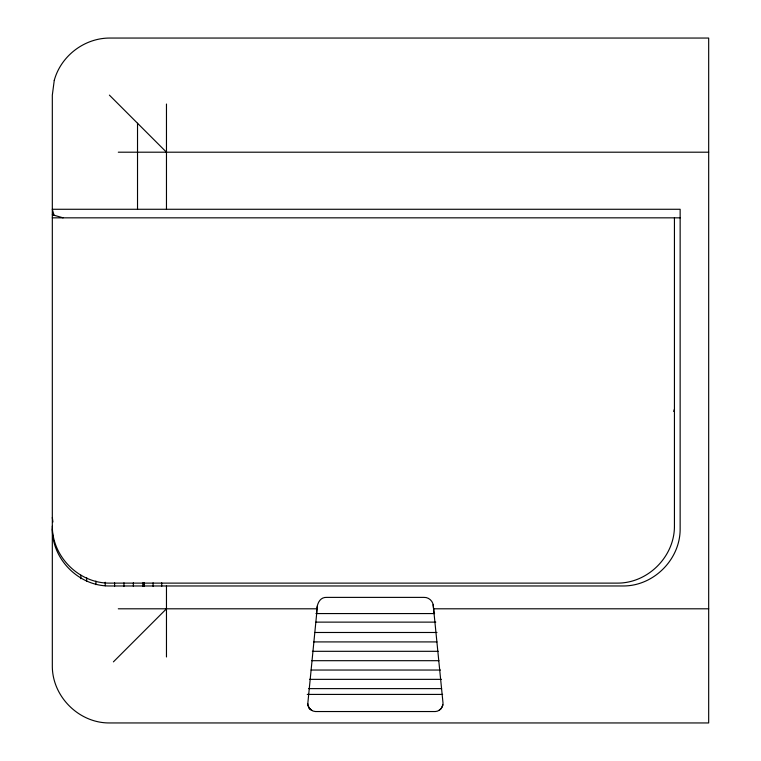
<?xml version="1.0" encoding="UTF-8"?>
<svg xmlns="http://www.w3.org/2000/svg" width="761" height="761" viewBox="0 0 761 761"><rect width="100%" height="100%" fill="white"/><g stroke="black" fill="none" stroke-linecap="round" stroke-linejoin="round"><path stroke-width="1.14" d="M137.522 209.275L137.522 123.253M143.686 586.379L143.753 582.831M144.143 586.379L144.209 582.831M316.671 613.566C316.215 606.955 318.269 596.871 326.85 597.385L423.877 597.385C428.662 597.062 433.142 601.114 433.294 605.908L443.007 703.012C443.311 707.35 439.639 711.402 435.292 711.535L315.435 711.535C311.316 711.392 307.691 707.701 307.739 703.545M317.442 605.908L307.748 704.077M442.883 704.753L441.237 708.453L438.831 710.498M673.694 411.435L674.436 409.171M113.399 661.87L166.469 608.8M118.297 152.2L708.681 152.2M52.319 217.836L680.144 217.836M118.297 608.8L317.147 608.8M433.152 604.738L433.58 608.8L708.681 608.8M315.948 613.566L434.598 613.566M315.948 622.127L435.787 622.127M314.759 632.486L436.976 632.486M313.57 641.913L436.976 641.913M312.39 651.311L438.155 651.311M311.82 660.691L438.954 660.691M311.068 670.041L440.448 670.041M309.48 679.354L441.361 679.354M308.681 688.619L441.618 688.619M307.235 694.413L442.636 694.413M109.394 95.125L166.469 152.2M52.319 214.745L63.106 217.836M311.905 710.498L309.822 708.872M309.166 708.034L310.203 709.242M308.614 707.121L309.489 708.453M308.89 707.578L307.844 704.753M54.031 215.23L52.319 209.275L680.144 209.275L680.144 528.895C680.334 559.44 653.613 586.16 623.069 585.97L109.394 585.97C78.849 586.16 52.129 559.44 52.319 528.895M52.319 517.48L52.918 522.027M52.319 526.041C52.129 556.586 78.849 583.307 109.394 583.116L617.361 583.116C647.906 583.307 674.627 556.586 674.436 526.041L674.436 217.836M433.58 608.8L434.065 613.566M153.085 582.831L153.094 586.379M166.469 104.029L166.469 209.275M166.469 585.97L166.469 656.971M161.703 582.831L161.703 586.379M142.783 582.831L142.783 586.379M133.356 582.831L133.356 586.379M123.957 582.831L123.957 586.379M114.578 582.812L114.578 586.351M105.227 582.26L105.227 585.789M95.915 581.09L95.915 584.657M86.649 577.561L86.649 581.1M80.856 575.202L80.856 578.75M54.259 80.352L52.319 95.125L52.319 665.875C52.129 696.42 78.849 723.14 109.394 722.95L708.681 722.95L708.681 38.05L109.394 38.05C84.167 38.193 60.928 56.019 54.259 80.352"/></g></svg>
